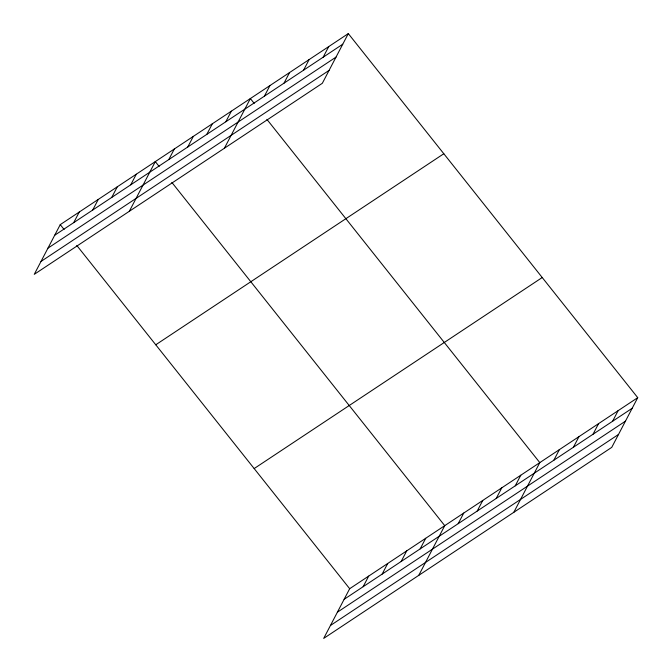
<?xml version="1.0" encoding="UTF-8"?>
<svg xmlns="http://www.w3.org/2000/svg" width="672" height="672" viewBox="0 0 672 672"><rect width="100%" height="100%" fill="white"/><g stroke="black" fill="none" stroke-linecap="round" stroke-linejoin="round"><path stroke-width="1.01" d="M348.306 33.6L60.245 224.641L34.264 274.336L322.325 83.294L348.306 33.6L637.736 397.664L611.755 447.359L323.694 638.4L349.675 588.706L637.736 397.664M73.71 222.642L79.254 212.033M92.728 210.034L98.272 199.424M111.737 197.425L117.281 186.816M130.746 184.817L136.29 174.208M129.326 211.294L155.308 161.599L159.121 166.404M168.773 159.6L174.317 148.991M187.782 146.983L193.326 136.382M206.791 134.375L212.344 123.774M225.809 121.766L231.353 111.166M224.381 148.252L250.362 98.557L254.184 103.362M264.407 96.172L269.951 85.562M283.996 83.177L289.54 72.576M303.584 70.19L309.128 59.581M323.173 57.196L328.717 46.595M363.149 586.698L368.693 576.097M382.158 574.09L387.702 563.489M401.167 561.481L406.711 550.88M420.176 548.873L425.72 538.272M418.757 575.358L444.738 525.664L171.864 182.423M458.203 523.656L463.747 513.055M477.212 511.048L482.756 500.447M496.23 498.439L501.774 487.83M515.239 485.831L520.783 475.222M513.811 512.308L539.792 462.613L266.918 119.381M553.837 460.228L559.381 449.627M573.426 447.241L578.97 436.632M593.015 434.246L598.559 423.646M612.604 421.26L618.148 410.651M54.701 235.25L342.754 44.209M47.956 248.153L336.017 57.103M41.009 261.442L329.07 70.392M155.761 344.786L443.814 153.737M254.167 468.569L542.22 277.519M344.131 599.315L632.192 408.265M337.386 612.209L625.447 421.168M330.439 625.498L618.5 434.456M60.245 224.641L64.067 229.446M76.801 245.465L349.675 588.706"/></g></svg>
